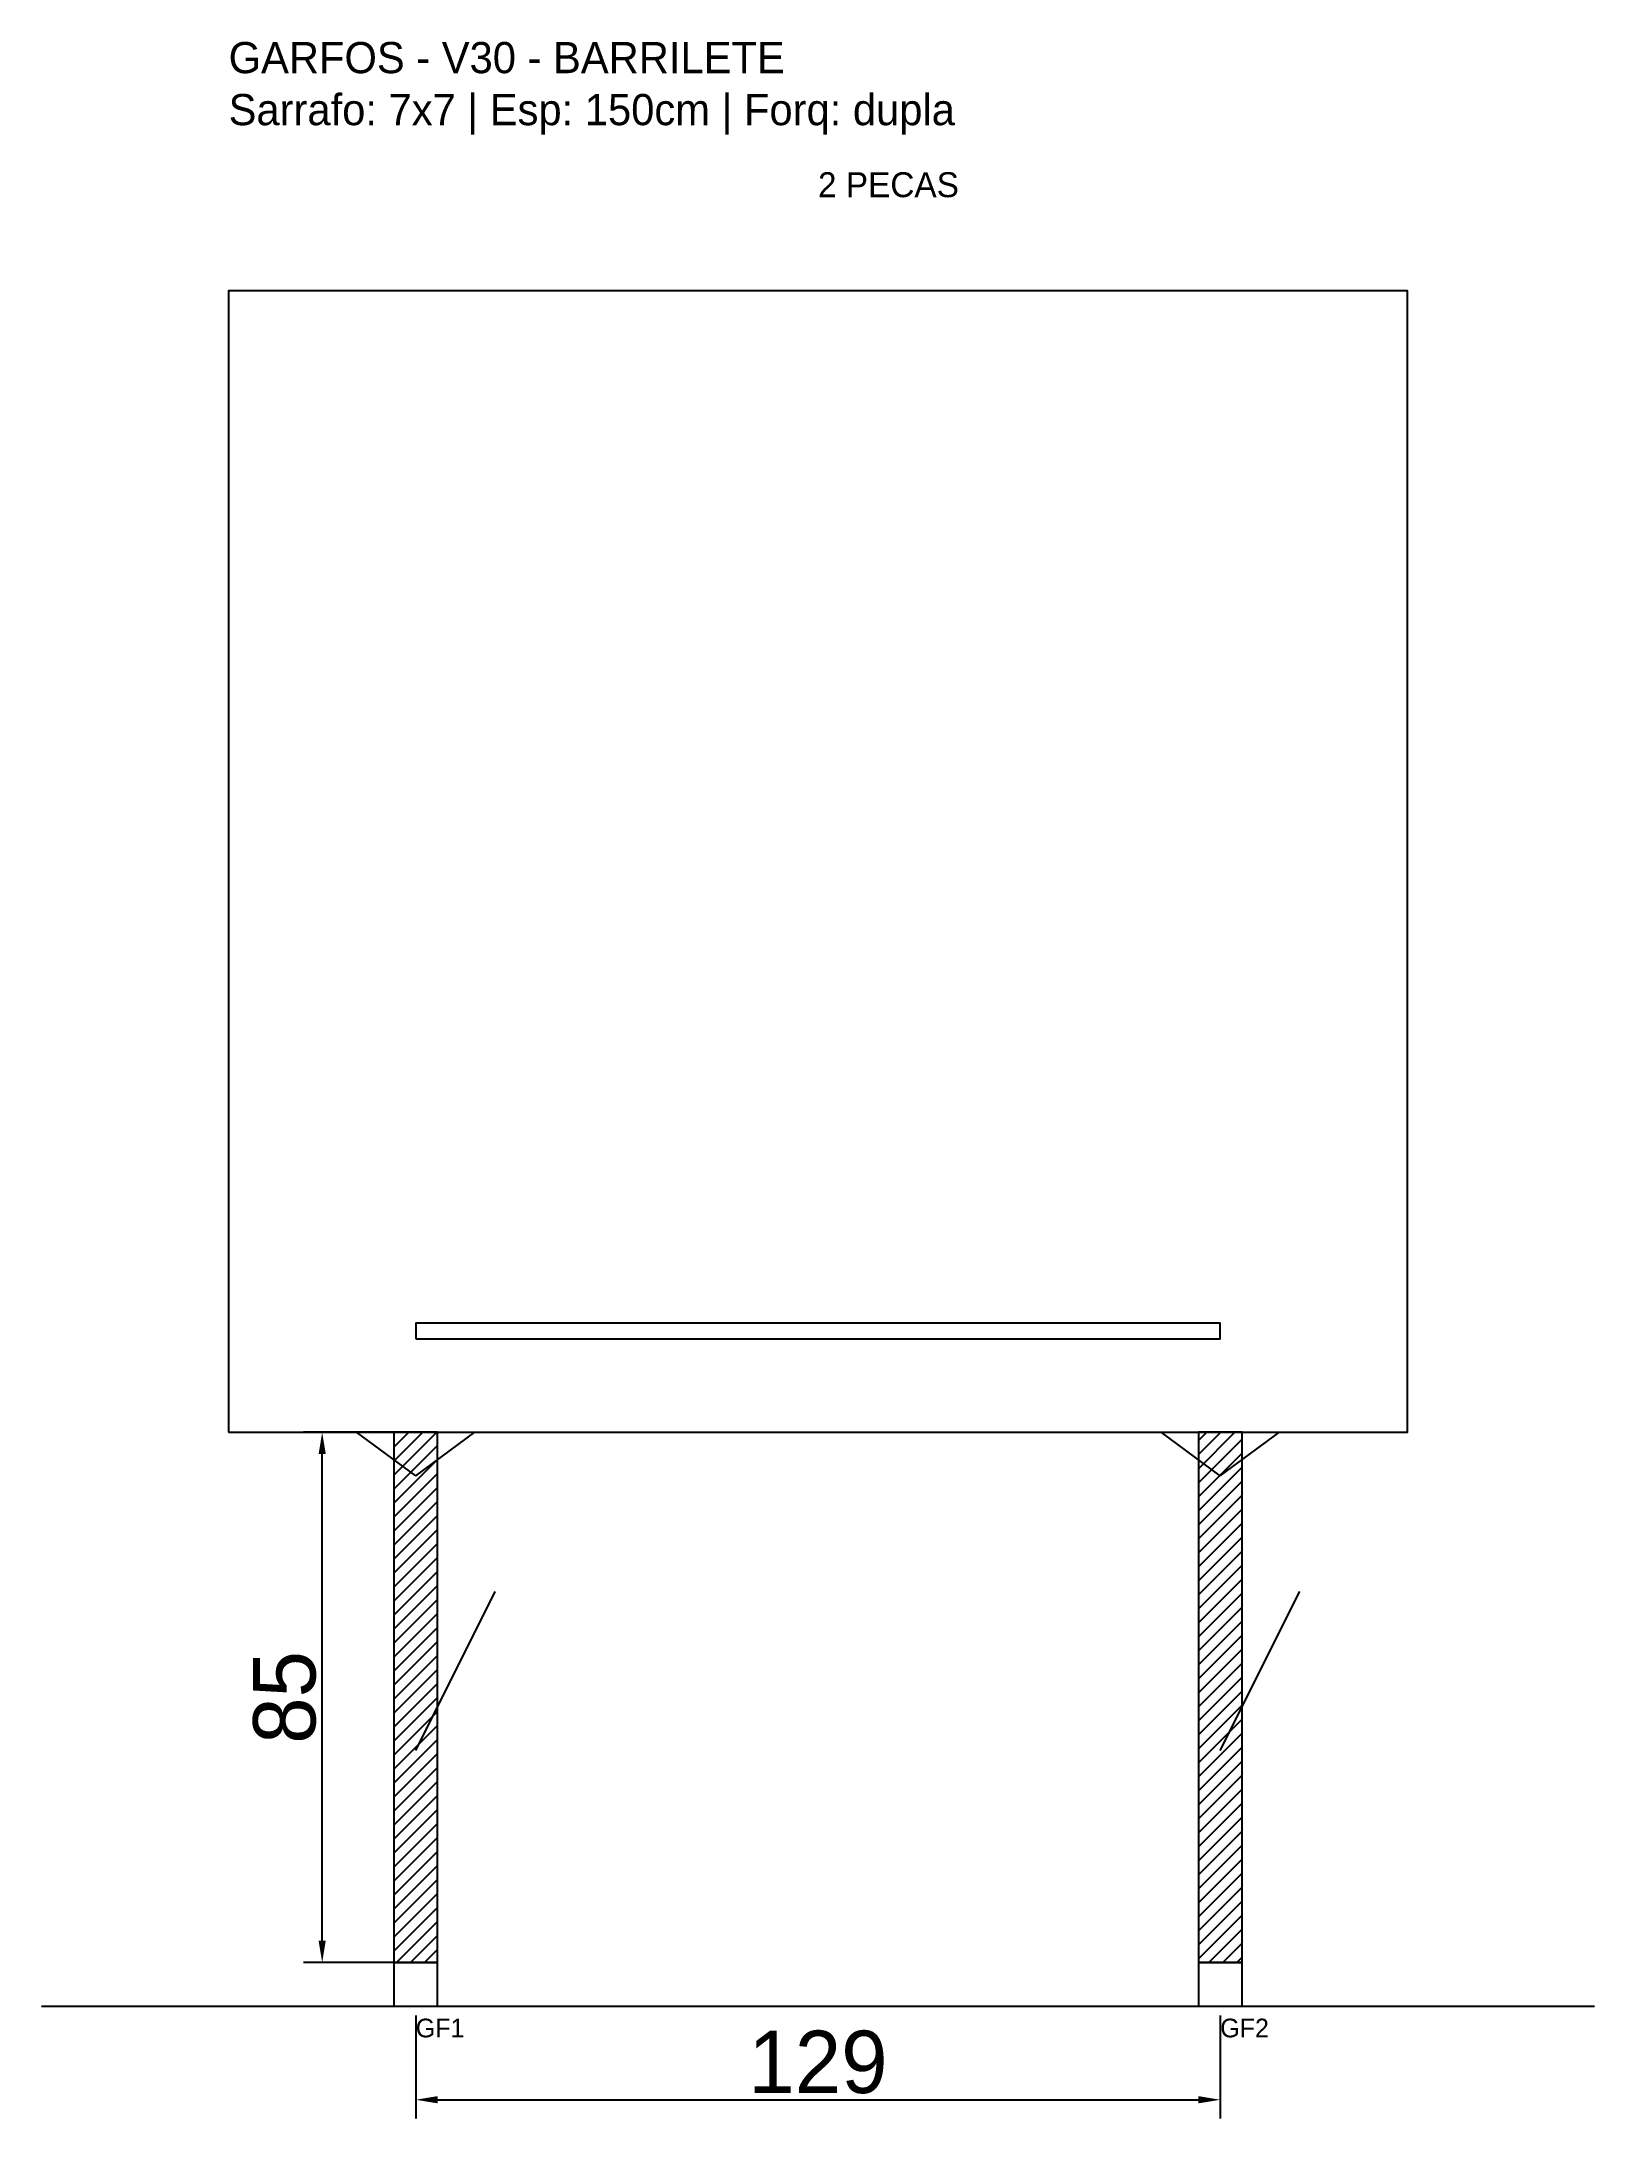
# Model space of a CAD drawing. Header units: metres. Extents: x -30 to 219, y -25 to 308.
import ezdxf

# ---------------------------------------------------------------- set-up
doc = ezdxf.new("R2010")
doc.units = ezdxf.units.M
for name, color, linetype in [('BARRA_ANCORAGEM', 1, 'Continuous'), ('COTA', 241, 'Continuous'), ('GARFOS OK', 3, 'Continuous'), ('NOME DA VIGA', 6, 'Continuous'), ('SARR_7x7', 40, 'Continuous'), ('TIRAS REESCORAMENTO', 252, 'Continuous'), ('VIGAS', 3, 'Continuous')]:
    doc.layers.add(name, color=color, linetype=linetype)
doc.dimstyles.new('EZ DXF', dxfattribs={"dimtxt": 10, "dimasz": 3.5, "dimexe": 3, "dimexo": 1.5, "dimgap": 1, "dimtad": 1, "dimdec": 1, "dimdsep": 46, "dimcen": 2.5, "dimazin": 3, "dimtfac": 1, "dimtmove": 0, "dimatfit": 3})

msp = doc.modelspace()

# ---------------------------------------------------------------- hatches: boundary and pattern name
at = {"layer": 'COTA'}
h = msp.add_hatch(dxfattribs=at)
h.set_pattern_fill('ANSI31', scale=0.5)
h.paths.add_polyline_path([(26.5, 0), (33.5, 0), (33.5, 85), (26.5, 85)])
h = msp.add_hatch(dxfattribs=at)
h.set_pattern_fill('ANSI31', scale=0.5)
h.paths.add_polyline_path([(155.5, 0), (162.5, 0), (162.5, 85), (155.5, 85)])

# ---------------------------------------------------------------- linework, layer by layer
at = {"layer": 'BARRA_ANCORAGEM'}
for p, q in [((30, 34), (42.75, 59.5)), ((159, 34), (171.75, 59.5))]:
    msp.add_line(p, q, dxfattribs=at)
at = {"layer": 'GARFOS OK'}
for p, q in [((30, 78), (20.5, 85)), ((20.5, 85), (39.5, 85)), ((30, 78), (39.5, 85)), ((159, 78), (149.5, 85)), ((149.5, 85), (168.5, 85)), ((159, 78), (168.5, 85))]:
    msp.add_line(p, q, dxfattribs=at)
at = {"layer": 'GARFOS OK', "linetype": 'CONTINUOUS'}
msp.add_line((-30, -7), (219, -7), dxfattribs=at)
at = {"layer": 'GARFOS OK'}
for points in [[(26.5, 0), (33.5, 0), (33.5, 85), (26.5, 85), (26.5, 0)], [(155.5, 0), (162.5, 0), (162.5, 85), (155.5, 85), (155.5, 0)]]:
    msp.add_lwpolyline(points, dxfattribs=at)
at = {"layer": 'SARR_7x7'}
for points in [[(26.5, -7), (33.5, -7), (33.5, 0), (26.5, 0), (26.5, -7)], [(155.5, -7), (162.5, -7), (162.5, 0), (155.5, 0), (155.5, -7)]]:
    msp.add_lwpolyline(points, dxfattribs=at)
at = {"layer": 'TIRAS REESCORAMENTO'}
msp.add_lwpolyline([(30, 100), (159, 100), (159, 102.5), (30, 102.5), (30, 100)], dxfattribs=at)
at = {"layer": 'VIGAS'}
msp.add_lwpolyline([(0, 85), (189, 85), (189, 268), (0, 268), (0, 85)], dxfattribs=at)

# ---------------------------------------------------------------- texts
at = {"layer": 'NOME DA VIGA'}
for s, height, p in [('2 PECAS', 4, (94.5, 283)), ('GF1', 3, (30, -12)), ('GF2', 3, (159, -12))]:
    msp.add_text(s, height=height, dxfattribs=at).set_placement(p)
at = {"layer": 'NOME DA VIGA', "insert": (0, 293), "char_height": 5, "attachment_point": 7}
msp.add_mtext('GARFOS - V30 - BARRILETE\\PSarrafo: 7x7 | Esp: 150cm | Forq: dupla', dxfattribs=at)

# ---------------------------------------------------------------- dimensions: what is measured, and where the dimension line sits
at = {"layer": 'COTA'}
msp.add_linear_dim(base=(15, 0), p1=(30, 0), p2=(30, 85), angle=90, dimstyle='EZ DXF', dxfattribs=at).render()
msp.add_linear_dim(base=(30, -22), p1=(30, -7), p2=(159, -7), dimstyle='EZ DXF', dxfattribs=at).render()

doc.saveas('drawing.dxf')
